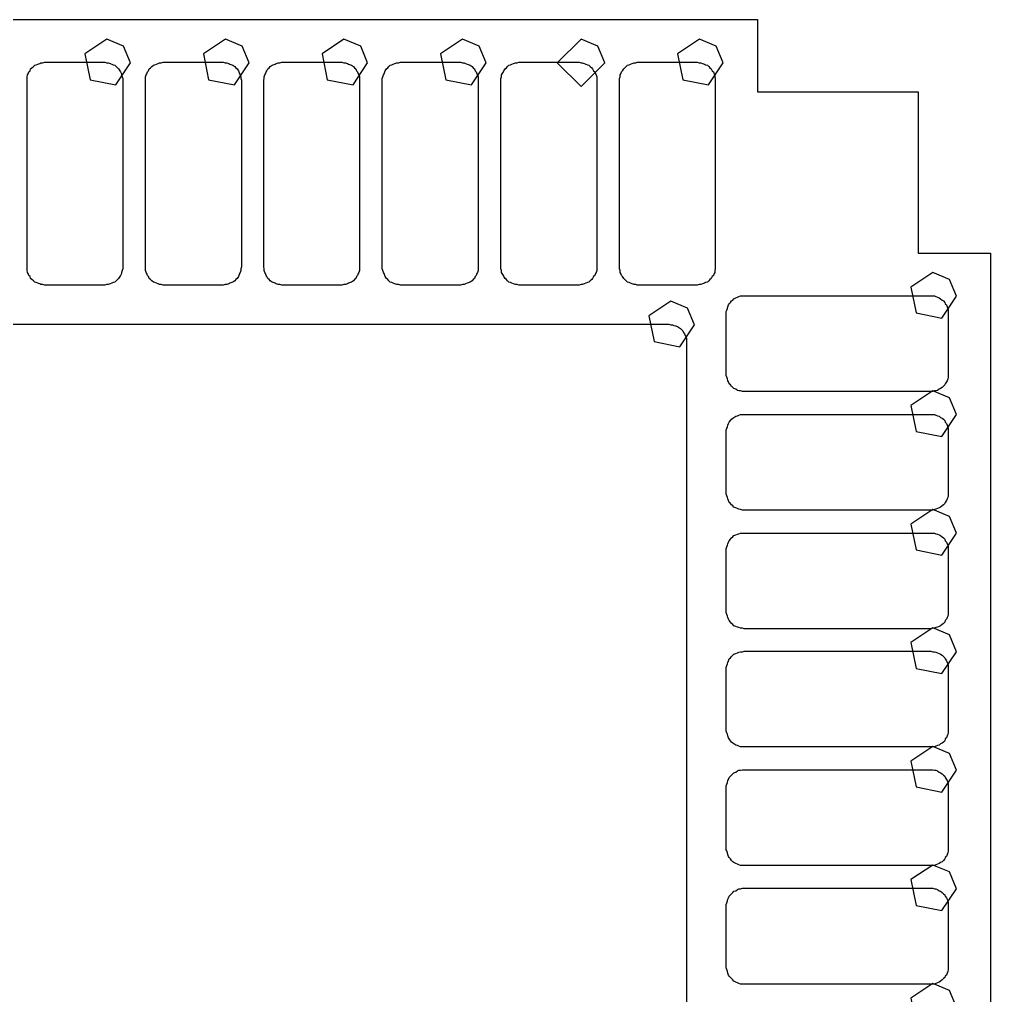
# Model space of a CAD drawing. Extents: x 114 to 258, y 8 to 198.
# Drawn here: x 225.797 to 229.893, y 115.737 to 119.855 of the extents above; entities that cross this region are included whole.
import ezdxf

# ---------------------------------------------------------------- set-up
doc = ezdxf.new("R2010")
doc.units = 0

msp = doc.modelspace()

# ---------------------------------------------------------------- linework, layer by layer
at = {"layer": 'Layer 1', "color": 7}
for points in [[(222.64624, 119.85478), (228.90988, 119.85478)], [(228.90988, 119.85478), (228.90988, 119.54998)], [(226.165664, 119.771646), (226.073276, 119.709914), (226.094953, 119.600935), (226.203932, 119.579258), (226.265664, 119.671646), (226.236375, 119.742357), (226.165664, 119.771646), (226.165664, 119.771646)], [(226.665536, 119.771646), (226.573148, 119.709914), (226.594825, 119.600935), (226.703804, 119.579258), (226.765536, 119.671646), (226.736247, 119.742357), (226.665536, 119.771646), (226.665536, 119.771646)], [(227.165662, 119.771646), (227.073274, 119.709914), (227.094951, 119.600935), (227.20393, 119.579258), (227.265662, 119.671646), (227.236373, 119.742357), (227.165662, 119.771646), (227.165662, 119.771646)], [(227.665534, 119.771646), (227.573146, 119.709914), (227.594823, 119.600935), (227.703802, 119.579258), (227.765534, 119.671646), (227.736245, 119.742357), (227.665534, 119.771646), (227.665534, 119.771646)], [(228.16566, 119.771646), (228.06566, 119.671646), (228.16566, 119.571646), (228.26566, 119.671646), (228.236371, 119.742357), (228.16566, 119.771646), (228.16566, 119.771646)], [(228.665532, 119.771646), (228.573144, 119.709914), (228.594821, 119.600935), (228.7038, 119.579258), (228.765532, 119.671646), (228.736243, 119.742357), (228.665532, 119.771646), (228.665532, 119.771646)], [(225.8441, 119.6465), (225.84918, 119.65158)], [(225.84918, 119.65158), (225.8568, 119.65666)], [(225.8568, 119.65666), (225.86188, 119.66174)], [(225.86188, 119.66174), (225.86696, 119.66428)], [(225.86696, 119.66428), (225.87458, 119.66682)], [(225.87458, 119.66682), (225.8822, 119.66936)], [(225.8822, 119.66936), (225.88728, 119.6719)], [(225.88728, 119.6719), (225.8949, 119.6719)], [(225.8949, 119.6719), (225.90252, 119.67444)], [(225.90252, 119.67444), (226.15652, 119.67444)], [(226.15652, 119.67444), (226.16414, 119.6719)], [(226.16414, 119.6719), (226.17176, 119.6719)], [(226.17176, 119.6719), (226.17938, 119.66936)], [(226.17938, 119.66936), (226.187, 119.66682)], [(226.187, 119.66682), (226.19208, 119.66428)], [(226.19208, 119.66428), (226.1997, 119.66174)], [(226.1997, 119.66174), (226.20478, 119.65666)], [(226.20478, 119.65666), (226.20986, 119.65158)], [(226.20986, 119.65158), (226.21494, 119.6465)], [(226.34448, 119.6465), (226.34956, 119.65158)], [(226.34956, 119.65158), (226.35464, 119.65666)], [(226.35464, 119.65666), (226.36226, 119.66174)], [(226.36226, 119.66174), (226.36734, 119.66428)], [(226.36734, 119.66428), (226.37496, 119.66682)], [(226.37496, 119.66682), (226.38258, 119.66936)], [(226.38258, 119.66936), (226.38766, 119.6719)], [(226.38766, 119.6719), (226.39528, 119.6719)], [(226.39528, 119.6719), (226.4029, 119.67444)], [(226.4029, 119.67444), (226.6569, 119.67444)], [(226.6569, 119.67444), (226.66452, 119.6719)], [(226.66452, 119.6719), (226.67214, 119.6719)], [(226.67214, 119.6719), (226.67976, 119.66936)], [(226.67976, 119.66936), (226.68484, 119.66682)], [(226.68484, 119.66682), (226.69246, 119.66428)], [(226.69246, 119.66428), (226.69754, 119.66174)], [(226.69754, 119.66174), (226.70516, 119.65666)], [(226.70516, 119.65666), (226.71024, 119.65158)], [(226.71024, 119.65158), (226.71532, 119.6465)], [(226.84486, 119.6465), (226.84994, 119.65158)], [(226.84994, 119.65158), (226.85502, 119.65666)], [(226.85502, 119.65666), (226.86264, 119.66174)], [(226.86264, 119.66174), (226.86772, 119.66428)], [(226.86772, 119.66428), (226.87534, 119.66682)], [(226.87534, 119.66682), (226.88042, 119.66936)], [(226.88042, 119.66936), (226.88804, 119.6719)], [(226.88804, 119.6719), (226.89566, 119.6719)], [(226.89566, 119.6719), (226.90328, 119.67444)], [(226.90328, 119.67444), (227.15728, 119.67444)], [(227.15728, 119.67444), (227.1649, 119.6719)], [(227.1649, 119.6719), (227.17252, 119.6719)], [(227.17252, 119.6719), (227.18014, 119.66936)], [(227.18014, 119.66936), (227.18522, 119.66682)], [(227.18522, 119.66682), (227.19284, 119.66428)], [(227.19284, 119.66428), (227.19792, 119.66174)], [(227.19792, 119.66174), (227.20554, 119.65666)], [(227.20554, 119.65666), (227.21062, 119.65158)], [(227.21062, 119.65158), (227.2157, 119.6465)], [(227.34524, 119.6465), (227.35032, 119.65158)], [(227.35032, 119.65158), (227.3554, 119.65666)], [(227.3554, 119.65666), (227.36048, 119.66174)], [(227.36048, 119.66174), (227.3681, 119.66428)], [(227.3681, 119.66428), (227.37318, 119.66682)], [(227.37318, 119.66682), (227.3808, 119.66936)], [(227.3808, 119.66936), (227.38842, 119.6719)], [(227.38842, 119.6719), (227.39604, 119.6719)], [(227.39604, 119.6719), (227.40366, 119.67444)], [(227.40366, 119.67444), (227.65766, 119.67444)], [(227.65766, 119.67444), (227.66528, 119.6719)], [(227.66528, 119.6719), (227.6729, 119.6719)], [(227.6729, 119.6719), (227.67798, 119.66936)], [(227.67798, 119.66936), (227.6856, 119.66682)], [(227.6856, 119.66682), (227.69322, 119.66428)], [(227.69322, 119.66428), (227.6983, 119.66174)], [(227.6983, 119.66174), (227.70592, 119.65666)], [(227.70592, 119.65666), (227.711, 119.65158)], [(227.711, 119.65158), (227.71608, 119.6465)], [(227.84562, 119.6465), (227.8507, 119.65158)], [(227.8507, 119.65158), (227.85578, 119.65666)], [(227.85578, 119.65666), (227.86086, 119.66174)], [(227.86086, 119.66174), (227.86848, 119.66428)], [(227.86848, 119.66428), (227.87356, 119.66682)], [(227.87356, 119.66682), (227.88118, 119.66936)], [(227.88118, 119.66936), (227.8888, 119.6719)], [(227.8888, 119.6719), (227.89642, 119.6719)], [(227.89642, 119.6719), (227.90404, 119.67444)], [(227.90404, 119.67444), (228.15804, 119.67444)], [(228.15804, 119.67444), (228.16566, 119.6719)], [(228.16566, 119.6719), (228.17074, 119.6719)], [(228.17074, 119.6719), (228.17836, 119.66936)], [(228.17836, 119.66936), (228.18598, 119.66682)], [(228.18598, 119.66682), (228.1936, 119.66428)], [(228.1936, 119.66428), (228.19868, 119.66174)], [(228.19868, 119.66174), (228.20376, 119.65666)], [(228.20376, 119.65666), (228.21138, 119.65158)], [(228.21138, 119.65158), (228.21392, 119.6465)], [(228.346, 119.6465), (228.35108, 119.65158)], [(228.35108, 119.65158), (228.35616, 119.65666)], [(228.35616, 119.65666), (228.36124, 119.66174)], [(228.36124, 119.66174), (228.36886, 119.66428)], [(228.36886, 119.66428), (228.37394, 119.66682)], [(228.37394, 119.66682), (228.38156, 119.66936)], [(228.38156, 119.66936), (228.38918, 119.6719)], [(228.38918, 119.6719), (228.3968, 119.6719)], [(228.3968, 119.6719), (228.40188, 119.67444)], [(228.40188, 119.67444), (228.65588, 119.67444)], [(228.65588, 119.67444), (228.6635, 119.6719)], [(228.6635, 119.6719), (228.67112, 119.6719)], [(228.67112, 119.6719), (228.67874, 119.66936)], [(228.67874, 119.66936), (228.68636, 119.66682)], [(228.68636, 119.66682), (228.69144, 119.66428)], [(228.69144, 119.66428), (228.69906, 119.66174)], [(228.69906, 119.66174), (228.70414, 119.65666)], [(228.70414, 119.65666), (228.70922, 119.65158)], [(228.70922, 119.65158), (228.7143, 119.6465)], [(225.82886, 119.61348), (225.8314, 119.6211)], [(225.82886, 119.60586), (225.82886, 119.61348)], [(225.8314, 119.6211), (225.83394, 119.62618)], [(225.83394, 119.62618), (225.83648, 119.6338)], [(225.83648, 119.6338), (225.84156, 119.63888)], [(225.84156, 119.63888), (225.8441, 119.6465)], [(226.21494, 119.6465), (226.22002, 119.63888)], [(226.22002, 119.63888), (226.22256, 119.6338)], [(226.22256, 119.6338), (226.22764, 119.62618)], [(226.22764, 119.62618), (226.22764, 119.6211)], [(226.22764, 119.6211), (226.23018, 119.61348)], [(226.23018, 119.61348), (226.23272, 119.60586)], [(226.32924, 119.61348), (226.33178, 119.6211)], [(226.32924, 119.60586), (226.32924, 119.61348)], [(226.33178, 119.6211), (226.33432, 119.62618)], [(226.33432, 119.62618), (226.33686, 119.6338)], [(226.33686, 119.6338), (226.34194, 119.63888)], [(226.34194, 119.63888), (226.34448, 119.6465)], [(226.71532, 119.6465), (226.7204, 119.63888)], [(226.7204, 119.63888), (226.72294, 119.6338)], [(226.72294, 119.6338), (226.72548, 119.62618)], [(226.72548, 119.62618), (226.72802, 119.6211)], [(226.72802, 119.6211), (226.73056, 119.61348)], [(226.73056, 119.61348), (226.73056, 119.60586)], [(226.82962, 119.61348), (226.83216, 119.6211)], [(226.82962, 119.60586), (226.82962, 119.61348)], [(226.83216, 119.6211), (226.8347, 119.62618)], [(226.8347, 119.62618), (226.83724, 119.6338)], [(226.83724, 119.6338), (226.83978, 119.63888)], [(226.83978, 119.63888), (226.84486, 119.6465)], [(227.2157, 119.6465), (227.21824, 119.63888)], [(227.21824, 119.63888), (227.22332, 119.6338)], [(227.22332, 119.6338), (227.22586, 119.62618)], [(227.22586, 119.62618), (227.2284, 119.6211)], [(227.2284, 119.6211), (227.23094, 119.61348)], [(227.23094, 119.61348), (227.23094, 119.60586)], [(227.32746, 119.60586), (227.33, 119.61348)], [(227.33, 119.61348), (227.33254, 119.6211)], [(227.33254, 119.6211), (227.33508, 119.62618)], [(227.33508, 119.62618), (227.33762, 119.6338)], [(227.33762, 119.6338), (227.34016, 119.63888)], [(227.34016, 119.63888), (227.34524, 119.6465)], [(227.71608, 119.6465), (227.71862, 119.63888)], [(227.71862, 119.63888), (227.7237, 119.6338)], [(227.7237, 119.6338), (227.72624, 119.62618)], [(227.72624, 119.62618), (227.72878, 119.6211)], [(227.72878, 119.6211), (227.73132, 119.61348)], [(227.73132, 119.61348), (227.73132, 119.60586)], [(227.82784, 119.60586), (227.83038, 119.61348)], [(227.83038, 119.6211), (227.83292, 119.62618)], [(227.83038, 119.61348), (227.83038, 119.6211)], [(227.83292, 119.62618), (227.838, 119.6338)], [(227.838, 119.6338), (227.84054, 119.63888)], [(227.84054, 119.63888), (227.84562, 119.6465)], [(228.21392, 119.6465), (228.219, 119.63888)], [(228.219, 119.63888), (228.22408, 119.6338)], [(228.22408, 119.6338), (228.22662, 119.62618)], [(228.22662, 119.62618), (228.22916, 119.6211)], [(228.22916, 119.6211), (228.2317, 119.61348)], [(228.2317, 119.61348), (228.2317, 119.60586)], [(228.32822, 119.60586), (228.33076, 119.61348)], [(228.33076, 119.6211), (228.3333, 119.62618)], [(228.33076, 119.61348), (228.33076, 119.6211)], [(228.3333, 119.62618), (228.33584, 119.6338)], [(228.33584, 119.6338), (228.34092, 119.63888)], [(228.34092, 119.63888), (228.346, 119.6465)], [(228.7143, 119.6465), (228.71938, 119.63888)], [(228.71938, 119.63888), (228.72446, 119.6338)], [(228.72446, 119.6338), (228.727, 119.62618)], [(228.727, 119.62618), (228.72954, 119.6211)], [(228.72954, 119.6211), (228.72954, 119.61348)], [(228.72954, 119.61348), (228.73208, 119.60586)], [(225.82886, 119.59824), (225.82886, 119.60586)], [(225.82886, 118.81084), (225.82886, 119.59824)], [(226.23272, 119.60586), (226.23272, 119.59824)], [(226.23272, 119.59824), (226.23272, 118.81084)], [(226.32924, 119.59824), (226.32924, 119.60586)], [(226.32924, 118.81084), (226.32924, 119.59824)], [(226.73056, 119.60586), (226.7331, 119.59824)], [(226.7331, 119.59824), (226.7331, 118.81084)], [(226.82708, 119.59824), (226.82962, 119.60586)], [(226.82708, 118.81084), (226.82708, 119.59824)], [(227.23094, 119.60586), (227.23094, 119.59824)], [(227.23094, 119.59824), (227.23094, 118.81084)], [(227.32746, 119.59824), (227.32746, 119.60586)], [(227.32746, 118.81084), (227.32746, 119.59824)], [(227.73132, 119.60586), (227.73132, 119.59824)], [(227.73132, 119.59824), (227.73132, 118.81084)], [(227.82784, 119.59824), (227.82784, 119.60586)], [(227.82784, 118.81084), (227.82784, 119.59824)], [(228.2317, 119.60586), (228.2317, 119.59824)], [(228.2317, 119.59824), (228.2317, 118.81084)], [(228.32822, 119.59824), (228.32822, 119.60586)], [(228.32822, 118.81084), (228.32822, 119.59824)], [(228.73208, 119.60586), (228.73208, 119.59824)], [(228.73208, 119.59824), (228.73208, 118.81084)], [(228.90988, 119.54998), (229.58806, 119.54998)], [(229.58806, 119.54998), (229.58806, 118.86926)], [(229.58806, 118.86926), (229.89286, 118.86926)], [(229.89286, 118.86926), (229.89286, 112.60816)], [(225.82886, 118.80322), (225.82886, 118.81084)], [(225.82886, 118.7956), (225.82886, 118.80322)], [(225.8314, 118.78798), (225.82886, 118.7956)], [(225.83394, 118.7829), (225.8314, 118.78798)], [(226.23018, 118.7956), (226.22764, 118.78798)], [(226.22764, 118.78798), (226.22764, 118.7829)], [(226.23272, 118.80322), (226.23018, 118.7956)], [(226.23272, 118.81084), (226.23272, 118.80322)], [(226.32924, 118.80322), (226.32924, 118.81084)], [(226.32924, 118.7956), (226.32924, 118.80322)], [(226.33178, 118.78798), (226.32924, 118.7956)], [(226.33432, 118.7829), (226.33178, 118.78798)], [(226.72802, 118.78798), (226.72548, 118.7829)], [(226.73056, 118.7956), (226.72802, 118.78798)], [(226.7331, 118.81084), (226.73056, 118.80322)], [(226.73056, 118.80322), (226.73056, 118.7956)], [(226.82962, 118.80322), (226.82708, 118.81084)], [(226.82962, 118.7956), (226.82962, 118.80322)], [(226.83216, 118.78798), (226.82962, 118.7956)], [(226.8347, 118.7829), (226.83216, 118.78798)], [(227.2284, 118.78798), (227.22586, 118.7829)], [(227.23094, 118.7956), (227.2284, 118.78798)], [(227.23094, 118.81084), (227.23094, 118.80322)], [(227.23094, 118.80322), (227.23094, 118.7956)], [(227.32746, 118.80322), (227.32746, 118.81084)], [(227.33, 118.7956), (227.32746, 118.80322)], [(227.33254, 118.78798), (227.33, 118.7956)], [(227.33508, 118.7829), (227.33254, 118.78798)], [(227.72878, 118.78798), (227.72624, 118.7829)], [(227.73132, 118.7956), (227.72878, 118.78798)], [(227.73132, 118.81084), (227.73132, 118.80322)], [(227.73132, 118.80322), (227.73132, 118.7956)], [(227.82784, 118.80322), (227.82784, 118.81084)], [(227.83038, 118.7956), (227.82784, 118.80322)], [(227.83038, 118.78798), (227.83038, 118.7956)], [(227.83292, 118.7829), (227.83038, 118.78798)], [(228.22916, 118.78798), (228.22662, 118.7829)], [(228.2317, 118.7956), (228.22916, 118.78798)], [(228.2317, 118.81084), (228.2317, 118.80322)], [(228.2317, 118.80322), (228.2317, 118.7956)], [(228.32822, 118.80322), (228.32822, 118.81084)], [(228.33076, 118.7956), (228.32822, 118.80322)], [(228.33076, 118.78798), (228.33076, 118.7956)], [(228.3333, 118.7829), (228.33076, 118.78798)], [(228.72954, 118.78798), (228.727, 118.7829)], [(228.73208, 118.80322), (228.72954, 118.7956)], [(228.72954, 118.7956), (228.72954, 118.78798)], [(228.73208, 118.81084), (228.73208, 118.80322)], [(229.649528, 118.787904), (229.55714, 118.726172), (229.578817, 118.617193), (229.687796, 118.595516), (229.749528, 118.687904), (229.720239, 118.758615), (229.649528, 118.787904), (229.649528, 118.787904)], [(225.83648, 118.77528), (225.83394, 118.7829)], [(225.84156, 118.7702), (225.83648, 118.77528)], [(225.8441, 118.76258), (225.84156, 118.7702)], [(225.84918, 118.7575), (225.8441, 118.76258)], [(225.8568, 118.75242), (225.84918, 118.7575)], [(225.86188, 118.74734), (225.8568, 118.75242)], [(225.86696, 118.7448), (225.86188, 118.74734)], [(225.87458, 118.74226), (225.86696, 118.7448)], [(226.19208, 118.7448), (226.187, 118.74226)], [(226.1997, 118.74734), (226.19208, 118.7448)], [(226.20478, 118.75242), (226.1997, 118.74734)], [(226.20986, 118.7575), (226.20478, 118.75242)], [(226.21494, 118.76258), (226.20986, 118.7575)], [(226.22002, 118.7702), (226.21494, 118.76258)], [(226.22256, 118.77528), (226.22002, 118.7702)], [(226.22764, 118.7829), (226.22256, 118.77528)], [(226.33686, 118.77528), (226.33432, 118.7829)], [(226.34194, 118.7702), (226.33686, 118.77528)], [(226.34448, 118.76258), (226.34194, 118.7702)], [(226.34956, 118.7575), (226.34448, 118.76258)], [(226.35464, 118.75242), (226.34956, 118.7575)], [(226.36226, 118.74734), (226.35464, 118.75242)], [(226.36734, 118.7448), (226.36226, 118.74734)], [(226.37496, 118.74226), (226.36734, 118.7448)], [(226.69246, 118.7448), (226.68484, 118.74226)], [(226.69754, 118.74734), (226.69246, 118.7448)], [(226.70516, 118.75242), (226.69754, 118.74734)], [(226.71024, 118.7575), (226.70516, 118.75242)], [(226.71532, 118.76258), (226.71024, 118.7575)], [(226.7204, 118.7702), (226.71532, 118.76258)], [(226.72294, 118.77528), (226.7204, 118.7702)], [(226.72548, 118.7829), (226.72294, 118.77528)], [(226.83724, 118.77528), (226.8347, 118.7829)], [(226.83978, 118.7702), (226.83724, 118.77528)], [(226.84486, 118.76258), (226.83978, 118.7702)], [(226.84994, 118.7575), (226.84486, 118.76258)], [(226.85502, 118.75242), (226.84994, 118.7575)], [(226.86264, 118.74734), (226.85502, 118.75242)], [(226.86772, 118.7448), (226.86264, 118.74734)], [(226.87534, 118.74226), (226.86772, 118.7448)], [(227.19284, 118.7448), (227.18522, 118.74226)], [(227.19792, 118.74734), (227.19284, 118.7448)], [(227.20554, 118.75242), (227.19792, 118.74734)], [(227.21062, 118.7575), (227.20554, 118.75242)], [(227.2157, 118.76258), (227.21062, 118.7575)], [(227.21824, 118.7702), (227.2157, 118.76258)], [(227.22332, 118.77528), (227.21824, 118.7702)], [(227.22586, 118.7829), (227.22332, 118.77528)], [(227.33762, 118.77528), (227.33508, 118.7829)], [(227.34016, 118.7702), (227.33762, 118.77528)], [(227.34524, 118.76258), (227.34016, 118.7702)], [(227.35032, 118.7575), (227.34524, 118.76258)], [(227.3554, 118.75242), (227.35032, 118.7575)], [(227.36048, 118.74734), (227.3554, 118.75242)], [(227.3681, 118.7448), (227.36048, 118.74734)], [(227.37318, 118.74226), (227.3681, 118.7448)], [(227.69322, 118.7448), (227.6856, 118.74226)], [(227.6983, 118.74734), (227.69322, 118.7448)], [(227.70592, 118.75242), (227.6983, 118.74734)], [(227.711, 118.7575), (227.70592, 118.75242)], [(227.71608, 118.76258), (227.711, 118.7575)], [(227.71862, 118.7702), (227.71608, 118.76258)], [(227.7237, 118.77528), (227.71862, 118.7702)], [(227.72624, 118.7829), (227.7237, 118.77528)], [(227.838, 118.77528), (227.83292, 118.7829)], [(227.84054, 118.7702), (227.838, 118.77528)], [(227.84562, 118.76258), (227.84054, 118.7702)], [(227.8507, 118.7575), (227.84562, 118.76258)], [(227.85578, 118.75242), (227.8507, 118.7575)], [(227.86086, 118.74734), (227.85578, 118.75242)], [(227.86848, 118.7448), (227.86086, 118.74734)], [(227.87356, 118.74226), (227.86848, 118.7448)], [(228.1936, 118.7448), (228.18598, 118.74226)], [(228.19868, 118.74734), (228.1936, 118.7448)], [(228.20376, 118.75242), (228.19868, 118.74734)], [(228.21138, 118.7575), (228.20376, 118.75242)], [(228.21392, 118.76258), (228.21138, 118.7575)], [(228.219, 118.7702), (228.21392, 118.76258)], [(228.22408, 118.77528), (228.219, 118.7702)], [(228.22662, 118.7829), (228.22408, 118.77528)], [(228.33584, 118.77528), (228.3333, 118.7829)], [(228.34092, 118.7702), (228.33584, 118.77528)], [(228.346, 118.76258), (228.34092, 118.7702)], [(228.35108, 118.7575), (228.346, 118.76258)], [(228.35616, 118.75242), (228.35108, 118.7575)], [(228.36124, 118.74734), (228.35616, 118.75242)], [(228.36886, 118.7448), (228.36124, 118.74734)], [(228.37394, 118.74226), (228.36886, 118.7448)], [(228.69144, 118.7448), (228.68636, 118.74226)], [(228.69906, 118.74734), (228.69144, 118.7448)], [(228.70414, 118.75242), (228.69906, 118.74734)], [(228.70922, 118.7575), (228.70414, 118.75242)], [(228.7143, 118.76258), (228.70922, 118.7575)], [(228.71938, 118.7702), (228.7143, 118.76258)], [(228.72446, 118.77528), (228.71938, 118.7702)], [(228.727, 118.7829), (228.72446, 118.77528)], [(225.8822, 118.73972), (225.87458, 118.74226)], [(225.88728, 118.73718), (225.8822, 118.73972)], [(225.8949, 118.73718), (225.88728, 118.73718)], [(225.90252, 118.73464), (225.8949, 118.73718)], [(226.15652, 118.73464), (225.90252, 118.73464)], [(226.16414, 118.73718), (226.15652, 118.73464)], [(226.17176, 118.73718), (226.16414, 118.73718)], [(226.17938, 118.73972), (226.17176, 118.73718)], [(226.187, 118.74226), (226.17938, 118.73972)], [(226.38258, 118.73972), (226.37496, 118.74226)], [(226.38766, 118.73718), (226.38258, 118.73972)], [(226.39528, 118.73718), (226.38766, 118.73718)], [(226.4029, 118.73464), (226.39528, 118.73718)], [(226.6569, 118.73464), (226.4029, 118.73464)], [(226.66452, 118.73718), (226.6569, 118.73464)], [(226.67214, 118.73718), (226.66452, 118.73718)], [(226.67976, 118.73972), (226.67214, 118.73718)], [(226.68484, 118.74226), (226.67976, 118.73972)], [(226.88042, 118.73972), (226.87534, 118.74226)], [(226.88804, 118.73718), (226.88042, 118.73972)], [(226.89566, 118.73718), (226.88804, 118.73718)], [(226.90328, 118.73464), (226.89566, 118.73718)], [(227.15728, 118.73464), (226.90328, 118.73464)], [(227.1649, 118.73718), (227.15728, 118.73464)], [(227.17252, 118.73718), (227.1649, 118.73718)], [(227.18014, 118.73972), (227.17252, 118.73718)], [(227.18522, 118.74226), (227.18014, 118.73972)], [(227.3808, 118.73972), (227.37318, 118.74226)], [(227.38842, 118.73718), (227.3808, 118.73972)], [(227.39604, 118.73718), (227.38842, 118.73718)], [(227.40366, 118.73464), (227.39604, 118.73718)], [(227.65766, 118.73464), (227.40366, 118.73464)], [(227.66528, 118.73718), (227.65766, 118.73464)], [(227.6729, 118.73718), (227.66528, 118.73718)], [(227.67798, 118.73972), (227.6729, 118.73718)], [(227.6856, 118.74226), (227.67798, 118.73972)], [(227.88118, 118.73972), (227.87356, 118.74226)], [(227.8888, 118.73718), (227.88118, 118.73972)], [(227.89642, 118.73718), (227.8888, 118.73718)], [(227.90404, 118.73464), (227.89642, 118.73718)], [(228.15804, 118.73464), (227.90404, 118.73464)], [(228.16566, 118.73718), (228.15804, 118.73464)], [(228.17074, 118.73718), (228.16566, 118.73718)], [(228.17836, 118.73972), (228.17074, 118.73718)], [(228.18598, 118.74226), (228.17836, 118.73972)], [(228.38156, 118.73972), (228.37394, 118.74226)], [(228.38918, 118.73718), (228.38156, 118.73972)], [(228.3968, 118.73718), (228.38918, 118.73718)], [(228.40188, 118.73464), (228.3968, 118.73718)], [(228.65588, 118.73464), (228.40188, 118.73464)], [(228.6635, 118.73718), (228.65588, 118.73464)], [(228.67112, 118.73718), (228.6635, 118.73718)], [(228.67874, 118.73972), (228.67112, 118.73718)], [(228.68636, 118.74226), (228.67874, 118.73972)], [(228.544628, 118.666746), (228.45224, 118.605014), (228.473917, 118.496035), (228.582896, 118.474358), (228.644628, 118.566746), (228.615339, 118.637457), (228.544628, 118.666746), (228.544628, 118.666746)], [(228.79558, 118.66098), (228.80066, 118.6686)], [(228.80066, 118.6686), (228.80574, 118.67114)], [(228.80574, 118.67114), (228.81082, 118.67622)], [(228.81082, 118.67622), (228.81844, 118.6813)], [(228.81844, 118.6813), (228.82606, 118.68384)], [(228.82606, 118.68384), (228.83114, 118.68638)], [(228.83114, 118.68638), (228.83876, 118.68892)], [(228.83876, 118.68892), (228.84638, 118.68892)], [(228.84638, 118.68892), (228.854, 118.68892)], [(228.854, 118.68892), (229.6414, 118.68892)], [(229.6414, 118.68892), (229.64902, 118.68892)], [(229.64902, 118.68892), (229.65664, 118.68892)], [(229.65664, 118.68892), (229.66172, 118.68638)], [(229.66172, 118.68638), (229.66934, 118.68384)], [(229.66934, 118.68384), (229.67696, 118.6813)], [(229.67696, 118.6813), (229.68204, 118.67622)], [(229.68204, 118.67622), (229.68966, 118.67114)], [(229.68966, 118.67114), (229.69474, 118.6686)], [(229.69474, 118.6686), (229.69982, 118.66098)], [(228.7778, 118.62288), (228.78034, 118.62796)], [(228.7778, 118.61526), (228.7778, 118.62288)], [(228.78034, 118.62796), (228.78288, 118.63558)], [(228.78288, 118.63558), (228.78542, 118.6432)], [(228.78542, 118.6432), (228.78796, 118.65082)], [(228.78796, 118.65082), (228.7905, 118.6559)], [(228.7905, 118.6559), (228.79558, 118.66098)], [(229.69982, 118.66098), (229.70236, 118.6559)], [(229.70236, 118.6559), (229.70744, 118.65082)], [(229.70744, 118.65082), (229.70998, 118.6432)], [(229.70998, 118.6432), (229.71252, 118.63558)], [(229.71252, 118.63558), (229.71506, 118.62796)], [(229.71506, 118.62796), (229.71506, 118.62288)], [(229.71506, 118.62288), (229.71506, 118.61526)], [(228.7778, 118.36126), (228.7778, 118.61526)], [(229.71506, 118.61526), (229.71506, 118.36126)], [(223.0247, 118.56954), (228.5365, 118.56954)], [(228.5365, 118.56954), (228.54412, 118.567)], [(228.54412, 118.567), (228.55174, 118.567)], [(228.55174, 118.567), (228.55682, 118.56446)], [(228.55682, 118.56446), (228.56444, 118.56192)], [(228.56444, 118.56192), (228.57206, 118.55938)], [(228.57206, 118.55938), (228.57714, 118.55684)], [(228.57714, 118.55684), (228.58476, 118.55176)], [(228.58476, 118.55176), (228.58984, 118.54668)], [(228.58984, 118.54668), (228.59492, 118.5416)], [(228.59492, 118.5416), (228.59746, 118.53398)], [(228.59746, 118.53398), (228.60254, 118.5289)], [(228.60254, 118.5289), (228.60508, 118.52128)], [(228.60508, 118.52128), (228.60762, 118.5162)], [(228.60762, 118.5162), (228.61016, 118.50858)], [(228.61016, 118.50858), (228.61016, 118.50096)], [(228.61016, 118.50096), (228.61016, 118.49334)], [(228.61016, 118.49334), (228.61016, 112.98154)], [(228.7778, 118.35364), (228.7778, 118.36126)], [(228.78034, 118.34602), (228.7778, 118.35364)], [(228.78288, 118.3384), (228.78034, 118.34602)], [(228.78542, 118.33078), (228.78288, 118.3384)], [(229.71252, 118.3384), (229.70998, 118.33078)], [(229.71506, 118.34602), (229.71252, 118.3384)], [(229.71506, 118.36126), (229.71506, 118.35364)], [(229.71506, 118.35364), (229.71506, 118.34602)], [(228.78796, 118.3257), (228.78542, 118.33078)], [(228.7905, 118.31808), (228.78796, 118.3257)], [(228.79558, 118.313), (228.7905, 118.31808)], [(228.80066, 118.30792), (228.79558, 118.313)], [(228.80574, 118.30284), (228.80066, 118.30792)], [(228.81082, 118.29776), (228.80574, 118.30284)], [(228.81844, 118.29522), (228.81082, 118.29776)], [(228.82606, 118.29014), (228.81844, 118.29522)], [(229.67696, 118.29522), (229.66934, 118.29014)], [(229.68204, 118.29776), (229.67696, 118.29522)], [(229.68966, 118.30284), (229.68204, 118.29776)], [(229.69474, 118.30792), (229.68966, 118.30284)], [(229.69982, 118.313), (229.69474, 118.30792)], [(229.70236, 118.31808), (229.69982, 118.313)], [(229.70744, 118.3257), (229.70236, 118.31808)], [(229.70998, 118.33078), (229.70744, 118.3257)], [(228.83114, 118.2876), (228.82606, 118.29014)], [(228.83876, 118.2876), (228.83114, 118.2876)], [(228.84638, 118.28506), (228.83876, 118.2876)], [(228.854, 118.28506), (228.84638, 118.28506)], [(229.6414, 118.28506), (228.854, 118.28506)], [(229.649528, 118.287778), (229.55714, 118.226046), (229.578817, 118.117067), (229.687796, 118.09539), (229.749528, 118.187778), (229.720239, 118.258489), (229.649528, 118.287778), (229.649528, 118.287778)], [(229.64902, 118.28506), (229.6414, 118.28506)], [(229.65664, 118.2876), (229.64902, 118.28506)], [(229.66172, 118.2876), (229.65664, 118.2876)], [(229.66934, 118.29014), (229.66172, 118.2876)], [(228.79558, 118.16314), (228.80066, 118.16822)], [(228.80066, 118.16822), (228.80574, 118.1733)], [(228.80574, 118.1733), (228.81082, 118.17584)], [(228.81082, 118.17584), (228.81844, 118.18092)], [(228.81844, 118.18092), (228.82606, 118.18346)], [(228.82606, 118.18346), (228.83114, 118.186)], [(228.83114, 118.186), (228.83876, 118.18854)], [(228.83876, 118.18854), (228.84638, 118.18854)], [(228.84638, 118.18854), (228.854, 118.18854)], [(228.854, 118.18854), (229.6414, 118.18854)], [(229.6414, 118.18854), (229.64902, 118.18854)], [(229.64902, 118.18854), (229.65664, 118.18854)], [(229.65664, 118.18854), (229.66172, 118.186)], [(229.66172, 118.186), (229.66934, 118.18346)], [(229.66934, 118.18346), (229.67696, 118.18092)], [(229.67696, 118.18092), (229.68204, 118.17584)], [(229.68204, 118.17584), (229.68966, 118.1733)], [(229.68966, 118.1733), (229.69474, 118.16822)], [(229.69474, 118.16822), (229.69982, 118.16314)], [(228.7778, 118.1225), (228.78034, 118.13012)], [(228.78034, 118.13012), (228.78288, 118.1352)], [(228.78288, 118.1352), (228.78542, 118.14282)], [(228.78542, 118.14282), (228.78796, 118.15044)], [(228.78796, 118.15044), (228.7905, 118.15552)], [(228.7905, 118.15552), (228.79558, 118.16314)], [(229.69982, 118.16314), (229.70236, 118.15552)], [(229.70236, 118.15552), (229.70744, 118.15044)], [(229.70744, 118.15044), (229.70998, 118.14282)], [(229.70998, 118.14282), (229.71252, 118.1352)], [(229.71252, 118.1352), (229.71506, 118.13012)], [(229.71506, 118.13012), (229.71506, 118.1225)], [(228.7778, 118.11488), (228.7778, 118.1225)], [(228.7778, 117.86088), (228.7778, 118.11488)], [(229.71506, 118.1225), (229.71506, 118.11488)], [(229.71506, 118.11488), (229.71506, 117.86088)], [(228.7778, 117.85326), (228.7778, 117.86088)], [(228.78034, 117.84564), (228.7778, 117.85326)], [(228.78288, 117.83802), (228.78034, 117.84564)], [(229.71506, 117.84564), (229.71252, 117.83802)], [(229.71506, 117.86088), (229.71506, 117.85326)], [(229.71506, 117.85326), (229.71506, 117.84564)], [(228.78542, 117.83294), (228.78288, 117.83802)], [(228.78796, 117.82532), (228.78542, 117.83294)], [(228.7905, 117.8177), (228.78796, 117.82532)], [(228.79558, 117.81262), (228.7905, 117.8177)], [(228.80066, 117.80754), (228.79558, 117.81262)], [(228.80574, 117.80246), (228.80066, 117.80754)], [(228.81082, 117.79738), (228.80574, 117.80246)], [(228.81844, 117.79484), (228.81082, 117.79738)], [(229.68204, 117.79738), (229.67696, 117.79484)], [(229.68966, 117.80246), (229.68204, 117.79738)], [(229.69474, 117.80754), (229.68966, 117.80246)], [(229.69982, 117.81262), (229.69474, 117.80754)], [(229.70236, 117.8177), (229.69982, 117.81262)], [(229.70744, 117.82532), (229.70236, 117.8177)], [(229.70998, 117.83294), (229.70744, 117.82532)], [(229.71252, 117.83802), (229.70998, 117.83294)], [(228.82606, 117.7923), (228.81844, 117.79484)], [(228.83114, 117.78976), (228.82606, 117.7923)], [(228.83876, 117.78722), (228.83114, 117.78976)], [(228.84638, 117.78468), (228.83876, 117.78722)], [(228.854, 117.78468), (228.84638, 117.78468)], [(229.6414, 117.78468), (228.854, 117.78468)], [(229.649528, 117.787906), (229.55714, 117.726174), (229.578817, 117.617195), (229.687796, 117.595518), (229.749528, 117.687906), (229.720239, 117.758617), (229.649528, 117.787906), (229.649528, 117.787906)], [(229.64902, 117.78468), (229.6414, 117.78468)], [(229.65664, 117.78722), (229.64902, 117.78468)], [(229.66172, 117.78976), (229.65664, 117.78722)], [(229.66934, 117.7923), (229.66172, 117.78976)], [(229.67696, 117.79484), (229.66934, 117.7923)], [(228.80574, 117.67292), (228.81082, 117.678)], [(228.81082, 117.678), (228.81844, 117.68054)], [(228.81844, 117.68054), (228.82606, 117.68308)], [(228.82606, 117.68308), (228.83114, 117.68562)], [(228.83114, 117.68562), (228.83876, 117.68816)], [(228.83876, 117.68816), (228.84638, 117.68816)], [(228.84638, 117.68816), (228.854, 117.68816)], [(228.854, 117.68816), (229.6414, 117.68816)], [(229.6414, 117.68816), (229.64902, 117.68816)], [(229.64902, 117.68816), (229.65664, 117.68816)], [(229.65664, 117.68816), (229.66172, 117.68562)], [(229.66172, 117.68562), (229.66934, 117.68308)], [(229.66934, 117.68308), (229.67696, 117.68054)], [(229.67696, 117.68054), (229.68204, 117.678)], [(229.68204, 117.678), (229.68966, 117.67292)], [(228.78034, 117.62974), (228.78288, 117.63736)], [(228.78288, 117.63736), (228.78542, 117.64244)], [(228.78542, 117.64244), (228.78796, 117.65006)], [(228.78796, 117.65006), (228.7905, 117.65514)], [(228.7905, 117.65514), (228.79558, 117.66276)], [(228.79558, 117.66276), (228.80066, 117.66784)], [(228.80066, 117.66784), (228.80574, 117.67292)], [(229.68966, 117.67292), (229.69474, 117.66784)], [(229.69474, 117.66784), (229.69982, 117.66276)], [(229.69982, 117.66276), (229.70236, 117.65514)], [(229.70236, 117.65514), (229.70744, 117.65006)], [(229.70744, 117.65006), (229.70998, 117.64244)], [(229.70998, 117.64244), (229.71252, 117.63736)], [(229.71252, 117.63736), (229.71506, 117.62974)], [(228.7778, 117.62212), (228.78034, 117.62974)], [(228.7778, 117.6145), (228.7778, 117.62212)], [(228.7778, 117.3605), (228.7778, 117.6145)], [(229.71506, 117.62974), (229.71506, 117.62212)], [(229.71506, 117.62212), (229.71506, 117.6145)], [(229.71506, 117.6145), (229.71506, 117.3605)], [(228.7778, 117.35288), (228.7778, 117.3605)], [(228.78034, 117.34526), (228.7778, 117.35288)], [(228.78288, 117.33764), (228.78034, 117.34526)], [(229.71506, 117.34526), (229.71252, 117.33764)], [(229.71506, 117.3605), (229.71506, 117.35288)], [(229.71506, 117.35288), (229.71506, 117.34526)], [(228.78542, 117.33256), (228.78288, 117.33764)], [(228.78796, 117.32494), (228.78542, 117.33256)], [(228.7905, 117.31986), (228.78796, 117.32494)], [(228.79558, 117.31224), (228.7905, 117.31986)], [(228.80066, 117.30716), (228.79558, 117.31224)], [(228.80574, 117.30208), (228.80066, 117.30716)], [(229.69474, 117.30716), (229.68966, 117.30208)], [(229.69982, 117.31224), (229.69474, 117.30716)], [(229.70236, 117.31986), (229.69982, 117.31224)], [(229.70744, 117.32494), (229.70236, 117.31986)], [(229.70998, 117.33256), (229.70744, 117.32494)], [(229.71252, 117.33764), (229.70998, 117.33256)], [(228.81082, 117.297), (228.80574, 117.30208)], [(228.81844, 117.29446), (228.81082, 117.297)], [(228.82606, 117.29192), (228.81844, 117.29446)], [(228.83114, 117.28938), (228.82606, 117.29192)], [(228.83876, 117.28684), (228.83114, 117.28938)], [(228.84638, 117.28684), (228.83876, 117.28684)], [(228.854, 117.2843), (228.84638, 117.28684)], [(229.6414, 117.2843), (228.854, 117.2843)], [(229.649528, 117.28778), (229.55714, 117.226048), (229.578817, 117.117069), (229.687796, 117.095392), (229.749528, 117.18778), (229.720239, 117.258491), (229.649528, 117.28778), (229.649528, 117.28778)], [(229.64902, 117.28684), (229.6414, 117.2843)], [(229.65664, 117.28684), (229.64902, 117.28684)], [(229.66172, 117.28938), (229.65664, 117.28684)], [(229.66934, 117.29192), (229.66172, 117.28938)], [(229.67696, 117.29446), (229.66934, 117.29192)], [(229.68204, 117.297), (229.67696, 117.29446)], [(229.68966, 117.30208), (229.68204, 117.297)], [(228.81082, 117.17762), (228.81844, 117.18016)], [(228.81844, 117.18016), (228.82606, 117.1827)], [(228.82606, 117.1827), (228.83114, 117.18524)], [(228.83114, 117.18524), (228.83876, 117.18778)], [(228.83876, 117.18778), (228.84638, 117.18778)], [(228.84638, 117.18778), (228.854, 117.19032)], [(228.854, 117.19032), (229.6414, 117.19032)], [(229.6414, 117.19032), (229.64902, 117.18778)], [(229.64902, 117.18778), (229.65664, 117.18778)], [(229.65664, 117.18778), (229.66172, 117.18524)], [(229.66172, 117.18524), (229.66934, 117.1827)], [(229.66934, 117.1827), (229.67696, 117.18016)], [(229.67696, 117.18016), (229.68204, 117.17762)], [(228.78288, 117.13698), (228.78542, 117.14206)], [(228.78542, 117.14206), (228.78796, 117.14968)], [(228.78796, 117.14968), (228.7905, 117.1573)], [(228.7905, 117.1573), (228.79558, 117.16238)], [(228.79558, 117.16238), (228.80066, 117.16746)], [(228.80066, 117.16746), (228.80574, 117.17254)], [(228.80574, 117.17254), (228.81082, 117.17762)], [(229.68204, 117.17762), (229.68966, 117.17254)], [(229.68966, 117.17254), (229.69474, 117.16746)], [(229.69474, 117.16746), (229.69982, 117.16238)], [(229.69982, 117.16238), (229.70236, 117.1573)], [(229.70236, 117.1573), (229.70744, 117.14968)], [(229.70744, 117.14968), (229.70998, 117.14206)], [(229.70998, 117.14206), (229.71252, 117.13698)], [(228.7778, 117.12174), (228.78034, 117.12936)], [(228.7778, 117.11412), (228.7778, 117.12174)], [(228.7778, 116.86012), (228.7778, 117.11412)], [(228.78034, 117.12936), (228.78288, 117.13698)], [(229.71252, 117.13698), (229.71506, 117.12936)], [(229.71506, 117.12936), (229.71506, 117.12174)], [(229.71506, 117.12174), (229.71506, 117.11412)], [(229.71506, 117.11412), (229.71506, 116.86012)], [(228.7778, 116.8525), (228.7778, 116.86012)], [(228.78034, 116.84488), (228.7778, 116.8525)], [(229.71506, 116.86012), (229.71506, 116.8525)], [(229.71506, 116.8525), (229.71506, 116.84488)], [(228.78288, 116.8398), (228.78034, 116.84488)], [(228.78542, 116.83218), (228.78288, 116.8398)], [(228.78796, 116.82456), (228.78542, 116.83218)], [(228.7905, 116.81948), (228.78796, 116.82456)], [(228.79558, 116.81186), (228.7905, 116.81948)], [(228.80066, 116.80678), (228.79558, 116.81186)], [(229.69982, 116.81186), (229.69474, 116.80678)], [(229.70236, 116.81948), (229.69982, 116.81186)], [(229.70744, 116.82456), (229.70236, 116.81948)], [(229.70998, 116.83218), (229.70744, 116.82456)], [(229.71252, 116.8398), (229.70998, 116.83218)], [(229.71506, 116.84488), (229.71252, 116.8398)], [(228.80574, 116.8017), (228.80066, 116.80678)], [(228.81082, 116.79916), (228.80574, 116.8017)], [(228.81844, 116.79408), (228.81082, 116.79916)], [(228.82606, 116.79154), (228.81844, 116.79408)], [(228.83114, 116.789), (228.82606, 116.79154)], [(228.83876, 116.78646), (228.83114, 116.789)], [(228.84638, 116.78646), (228.83876, 116.78646)], [(228.854, 116.78646), (228.84638, 116.78646)], [(229.6414, 116.78646), (228.854, 116.78646)], [(229.649528, 116.787908), (229.55714, 116.726176), (229.578817, 116.617197), (229.687796, 116.59552), (229.749528, 116.687908), (229.720239, 116.758619), (229.649528, 116.787908), (229.649528, 116.787908)], [(229.64902, 116.78646), (229.6414, 116.78646)], [(229.65664, 116.78646), (229.64902, 116.78646)], [(229.66172, 116.789), (229.65664, 116.78646)], [(229.66934, 116.79154), (229.66172, 116.789)], [(229.67696, 116.79408), (229.66934, 116.79154)], [(229.68204, 116.79916), (229.67696, 116.79408)], [(229.68966, 116.8017), (229.68204, 116.79916)], [(229.69474, 116.80678), (229.68966, 116.8017)], [(228.82606, 116.68486), (228.83114, 116.6874)], [(228.83114, 116.6874), (228.83876, 116.6874)], [(228.83876, 116.6874), (228.84638, 116.68994)], [(228.84638, 116.68994), (228.854, 116.68994)], [(228.854, 116.68994), (229.6414, 116.68994)], [(229.6414, 116.68994), (229.64902, 116.68994)], [(229.64902, 116.68994), (229.65664, 116.6874)], [(229.65664, 116.6874), (229.66172, 116.6874)], [(229.66172, 116.6874), (229.66934, 116.68486)], [(228.78542, 116.64422), (228.78796, 116.6493)], [(228.78796, 116.6493), (228.7905, 116.65692)], [(228.7905, 116.65692), (228.79558, 116.662)], [(228.79558, 116.662), (228.80066, 116.66708)], [(228.80066, 116.66708), (228.80574, 116.67216)], [(228.80574, 116.67216), (228.81082, 116.67724)], [(228.81082, 116.67724), (228.81844, 116.67978)], [(228.81844, 116.67978), (228.82606, 116.68486)], [(229.66934, 116.68486), (229.67696, 116.67978)], [(229.67696, 116.67978), (229.68204, 116.67724)], [(229.68204, 116.67724), (229.68966, 116.67216)], [(229.68966, 116.67216), (229.69474, 116.66708)], [(229.69474, 116.66708), (229.69982, 116.662)], [(229.69982, 116.662), (229.70236, 116.65692)], [(229.70236, 116.65692), (229.70744, 116.6493)], [(229.70744, 116.6493), (229.70998, 116.64422)], [(228.7778, 116.62136), (228.78034, 116.62898)], [(228.7778, 116.61374), (228.7778, 116.62136)], [(228.7778, 116.35974), (228.7778, 116.61374)], [(228.78034, 116.62898), (228.78288, 116.6366)], [(228.78288, 116.6366), (228.78542, 116.64422)], [(229.70998, 116.64422), (229.71252, 116.6366)], [(229.71252, 116.6366), (229.71506, 116.62898)], [(229.71506, 116.62898), (229.71506, 116.62136)], [(229.71506, 116.62136), (229.71506, 116.61374)], [(229.71506, 116.61374), (229.71506, 116.35974)], [(228.7778, 116.35212), (228.7778, 116.35974)], [(229.71506, 116.35974), (229.71506, 116.35212)], [(228.78034, 116.34704), (228.7778, 116.35212)], [(228.78288, 116.33942), (228.78034, 116.34704)], [(228.78542, 116.3318), (228.78288, 116.33942)], [(228.78796, 116.32418), (228.78542, 116.3318)], [(228.7905, 116.3191), (228.78796, 116.32418)], [(228.79558, 116.31402), (228.7905, 116.3191)], [(229.70236, 116.3191), (229.69982, 116.31402)], [(229.70744, 116.32418), (229.70236, 116.3191)], [(229.70998, 116.3318), (229.70744, 116.32418)], [(229.71252, 116.33942), (229.70998, 116.3318)], [(229.71506, 116.34704), (229.71252, 116.33942)], [(229.71506, 116.35212), (229.71506, 116.34704)], [(228.80066, 116.3064), (228.79558, 116.31402)], [(228.80574, 116.30132), (228.80066, 116.3064)], [(228.81082, 116.29878), (228.80574, 116.30132)], [(228.81844, 116.2937), (228.81082, 116.29878)], [(228.82606, 116.29116), (228.81844, 116.2937)], [(228.83114, 116.28862), (228.82606, 116.29116)], [(228.83876, 116.28608), (228.83114, 116.28862)], [(228.84638, 116.28608), (228.83876, 116.28608)], [(228.854, 116.28608), (228.84638, 116.28608)], [(229.6414, 116.28608), (228.854, 116.28608)], [(229.649528, 116.287782), (229.55714, 116.22605), (229.578817, 116.117071), (229.687796, 116.095394), (229.749528, 116.187782), (229.720239, 116.258493), (229.649528, 116.287782), (229.649528, 116.287782)], [(229.64902, 116.28608), (229.6414, 116.28608)], [(229.65664, 116.28608), (229.64902, 116.28608)], [(229.66172, 116.28862), (229.65664, 116.28608)], [(229.66934, 116.29116), (229.66172, 116.28862)], [(229.67696, 116.2937), (229.66934, 116.29116)], [(229.68204, 116.29878), (229.67696, 116.2937)], [(229.68966, 116.30132), (229.68204, 116.29878)], [(229.69474, 116.3064), (229.68966, 116.30132)], [(229.69982, 116.31402), (229.69474, 116.3064)], [(228.78796, 116.14892), (228.7905, 116.15654)], [(228.7905, 116.15654), (228.79558, 116.16162)], [(228.79558, 116.16162), (228.80066, 116.1667)], [(228.80066, 116.1667), (228.80574, 116.17178)], [(228.80574, 116.17178), (228.81082, 116.17686)], [(228.81082, 116.17686), (228.81844, 116.1794)], [(228.81844, 116.1794), (228.82606, 116.18448)], [(228.82606, 116.18448), (228.83114, 116.18702)], [(228.83114, 116.18702), (228.83876, 116.18702)], [(228.83876, 116.18702), (228.84638, 116.18956)], [(228.84638, 116.18956), (228.854, 116.18956)], [(228.854, 116.18956), (229.6414, 116.18956)], [(229.6414, 116.18956), (229.64902, 116.18956)], [(229.64902, 116.18956), (229.65664, 116.18702)], [(229.65664, 116.18702), (229.66172, 116.18702)], [(229.66172, 116.18702), (229.66934, 116.18448)], [(229.66934, 116.18448), (229.67696, 116.1794)], [(229.67696, 116.1794), (229.68204, 116.17686)], [(229.68204, 116.17686), (229.68966, 116.17178)], [(229.68966, 116.17178), (229.69474, 116.1667)], [(229.69474, 116.1667), (229.69982, 116.16162)], [(229.69982, 116.16162), (229.70236, 116.15654)], [(229.70236, 116.15654), (229.70744, 116.14892)], [(228.7778, 116.12098), (228.78034, 116.1286)], [(228.7778, 116.11336), (228.7778, 116.12098)], [(228.7778, 115.85936), (228.7778, 116.11336)], [(228.78034, 116.1286), (228.78288, 116.13622)], [(228.78288, 116.13622), (228.78542, 116.14384)], [(228.78542, 116.14384), (228.78796, 116.14892)], [(229.70744, 116.14892), (229.70998, 116.14384)], [(229.70998, 116.14384), (229.71252, 116.13622)], [(229.71252, 116.13622), (229.71506, 116.1286)], [(229.71506, 116.1286), (229.71506, 116.12098)], [(229.71506, 116.12098), (229.71506, 116.11336)], [(229.71506, 116.11336), (229.71506, 115.85936)], [(228.7778, 115.85428), (228.7778, 115.85936)], [(228.78034, 115.84666), (228.7778, 115.85428)], [(228.78288, 115.83904), (228.78034, 115.84666)], [(228.78542, 115.83142), (228.78288, 115.83904)], [(228.78796, 115.8238), (228.78542, 115.83142)], [(228.7905, 115.81872), (228.78796, 115.8238)], [(229.70744, 115.8238), (229.70236, 115.81872)], [(229.70998, 115.83142), (229.70744, 115.8238)], [(229.71252, 115.83904), (229.70998, 115.83142)], [(229.71506, 115.84666), (229.71252, 115.83904)], [(229.71506, 115.85936), (229.71506, 115.85428)], [(229.71506, 115.85428), (229.71506, 115.84666)], [(228.79558, 115.81364), (228.7905, 115.81872)], [(228.80066, 115.80856), (228.79558, 115.81364)], [(228.80574, 115.80348), (228.80066, 115.80856)], [(228.81082, 115.7984), (228.80574, 115.80348)], [(228.81844, 115.79332), (228.81082, 115.7984)], [(228.82606, 115.79078), (228.81844, 115.79332)], [(228.83114, 115.78824), (228.82606, 115.79078)], [(228.83876, 115.7857), (228.83114, 115.78824)], [(228.84638, 115.7857), (228.83876, 115.7857)], [(228.854, 115.7857), (228.84638, 115.7857)], [(229.6414, 115.7857), (228.854, 115.7857)], [(229.649528, 115.78791), (229.55714, 115.726178), (229.578817, 115.617199), (229.687796, 115.595522), (229.749528, 115.68791), (229.720239, 115.758621), (229.649528, 115.78791), (229.649528, 115.78791)], [(229.64902, 115.7857), (229.6414, 115.7857)], [(229.65664, 115.7857), (229.64902, 115.7857)], [(229.66172, 115.78824), (229.65664, 115.7857)], [(229.66934, 115.79078), (229.66172, 115.78824)], [(229.67696, 115.79332), (229.66934, 115.79078)], [(229.68204, 115.7984), (229.67696, 115.79332)], [(229.68966, 115.80348), (229.68204, 115.7984)], [(229.69474, 115.80856), (229.68966, 115.80348)], [(229.69982, 115.81364), (229.69474, 115.80856)], [(229.70236, 115.81872), (229.69982, 115.81364)]]:
    msp.add_lwpolyline(points, dxfattribs=at)

doc.saveas('drawing.dxf')
